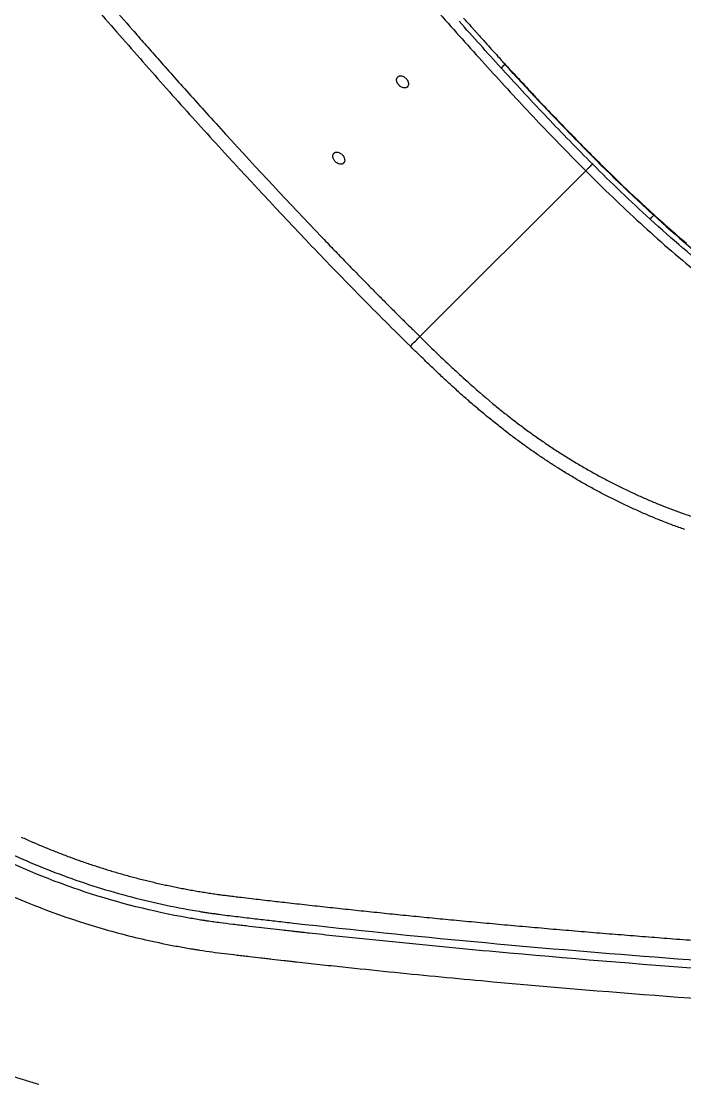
# Model space of a CAD drawing. Extents: x -50 to 28, y -10 to 124.
# Drawn here: x -43.97 to -39.18, y 3.11 to 10.8 of the extents above; entities that cross this region are included whole.
import ezdxf

# ---------------------------------------------------------------- set-up
doc = ezdxf.new("R2010")
doc.units = 0
doc.header["$MEASUREMENT"] = 0
doc.layers.add('GEOMETRY', color=2, linetype='Continuous', lineweight=25)

# ---------------------------------------------------------------- blocks, each defined once
blk = doc.blocks.new('2026 EXCURSION-ENTICE')
at = {"layer": 'GEOMETRY'}
blk.add_line((-29.6096, -70.4128), (-28.41, -69.2133), dxfattribs=at)
for points, knots in [([(-19.8034, -75.3764), (-20.3196, -75.3589), (-20.8361, -75.3401), (-21.608, -75.31), (-21.8648, -75.2996), (-22.3776, -75.2781), (-22.6337, -75.2669), (-23.4014, -75.2323), (-23.9128, -75.2077), (-24.6827, -75.1677), (-24.9398, -75.1539), (-25.4546, -75.125), (-25.7123, -75.11), (-26.4855, -75.063), (-27.0008, -75.0288), (-28.0314, -74.9528), (-28.5466, -74.9109), (-29.3183, -74.8405), (-29.5753, -74.8158), (-29.9606, -74.7766), (-30.0889, -74.7632), (-30.2813, -74.7425), (-30.3615, -74.7338), (-30.4457, -74.7245), (-30.4657, -74.7222), (-30.4737, -74.7213), (-30.4777, -74.7209), (-30.49, -74.7195), (-30.4989, -74.7185), (-30.5161, -74.7166), (-30.524, -74.7157), (-30.5398, -74.7139), (-30.5477, -74.713), (-30.5713, -74.7104), (-30.5867, -74.7086), (-30.6322, -74.7035), (-30.6613, -74.7002), (-30.7179, -74.6936), (-30.7458, -74.6904), (-30.8043, -74.6836), (-30.8348, -74.68), (-30.882, -74.6745), (-30.8979, -74.6726), (-30.9301, -74.6688), (-30.9461, -74.6669), (-30.9935, -74.6612), (-31.024, -74.6575), (-31.0698, -74.6515), (-31.085, -74.6494), (-31.1159, -74.645), (-31.1316, -74.6427), (-31.1552, -74.6392), (-31.1632, -74.638), (-31.1792, -74.6355), (-31.1871, -74.6343), (-31.2107, -74.6305), (-31.2264, -74.6279), (-31.2735, -74.62), (-31.3048, -74.6144), (-31.5866, -74.5618), (-31.8334, -74.4972), (-32.3156, -74.3338), (-32.5511, -74.2347), (-33.0055, -74.0043), (-33.2245, -73.8728), (-33.6416, -73.5802), (-33.8397, -73.4189), (-34.2109, -73.07), (-34.3841, -72.8823), (-34.7019, -72.4841), (-34.8466, -72.2736), (-35.1047, -71.8343), (-35.2181, -71.6054), (-35.3628, -71.2518), (-35.4069, -71.1322), (-35.4865, -70.89), (-35.522, -70.7674), (-35.5841, -70.5202), (-35.6108, -70.3955), (-35.6385, -70.2387), (-35.6437, -70.2072), (-35.6512, -70.1601), (-35.6536, -70.1444), (-35.6583, -70.1134), (-35.6605, -70.0982), (-35.6668, -70.0532), (-35.6706, -70.0238), (-35.6762, -69.9791), (-35.678, -69.9641), (-35.6817, -69.9336), (-35.6835, -69.918), (-35.6863, -69.8943), (-35.6872, -69.8866), (-35.689, -69.8718), (-35.6898, -69.8646), (-35.6916, -69.8492), (-35.6926, -69.841), (-35.6945, -69.825), (-35.6954, -69.817), (-35.7001, -69.7768), (-35.7039, -69.7444), (-35.7115, -69.6788), (-35.7153, -69.6456), (-35.723, -69.5784), (-35.7268, -69.5444), (-35.7382, -69.4425), (-35.7457, -69.3749), (-35.7547, -69.2923), (-35.7565, -69.2758), (-35.7601, -69.2431), (-35.7618, -69.2267), (-35.7652, -69.1951), (-35.7669, -69.18), (-35.7701, -69.1497), (-35.7717, -69.1342), (-35.7768, -69.0863), (-35.7802, -69.0541), (-35.7869, -68.9899), (-35.797, -68.8937), (-35.8068, -68.7974), (-35.8261, -68.6048), (-35.8387, -68.4764), (-35.8998, -67.8343), (-35.9434, -67.3203), (-36.0224, -66.2916), (-36.0579, -65.7769), (-36.1066, -65.0042), (-36.1222, -64.7464), (-36.152, -64.2309), (-36.1663, -63.973), (-36.2076, -63.2001), (-36.2331, -62.6858), (-36.2805, -61.6622), (-36.3024, -61.1525), (-36.3332, -60.3871), (-36.3431, -60.1319), (-36.3622, -59.6212), (-36.3715, -59.3657), (-36.3893, -58.8539), (-36.3979, -58.5977), (-36.4146, -58.0841), (-36.4226, -57.8268), (-36.4382, -57.3111), (-36.4457, -57.0529), (-36.4602, -56.5366), (-36.4672, -56.2784), (-36.4873, -55.5038), (-36.4996, -54.9873), (-36.534, -53.4373), (-36.5532, -52.4035), (-36.5854, -50.3354), (-36.5984, -49.3011), (-36.6191, -47.233), (-36.6267, -46.1992), (-36.6376, -44.1323), (-36.6408, -43.0992), (-36.6428, -41.5493), (-36.6431, -41.0327), (-36.6431, -40.2577), (-36.643, -39.9994), (-36.6429, -39.6765), (-36.6429, -39.6119), (-36.6429, -39.4827), (-36.6428, -39.418), (-36.6428, -39.2899), (-36.6428, -39.2267), (-36.6428, -39.1036), (-36.6428, -39.0437), (-36.6428, -38.9849)], [0, 0, 0, 0, 0.03125, 0.03125, 0.046875, 0.046875, 0.0625, 0.0625, 0.09375, 0.09375, 0.109375, 0.109375, 0.125, 0.125, 0.15625, 0.15625, 0.1875, 0.1875, 0.203125, 0.203125, 0.210937, 0.210937, 0.214844, 0.21582, 0.216064, 0.216064, 0.216309, 0.216309, 0.216797, 0.216797, 0.217285, 0.217285, 0.217773, 0.217773, 0.21875, 0.21875, 0.220703, 0.220703, 0.222656, 0.222656, 0.224609, 0.224609, 0.225586, 0.225586, 0.226562, 0.226562, 0.228516, 0.228516, 0.229492, 0.229492, 0.230469, 0.230469, 0.230957, 0.230957, 0.231445, 0.231445, 0.232422, 0.232422, 0.234375, 0.234375, 0.25, 0.25, 0.265625, 0.265625, 0.28125, 0.28125, 0.296875, 0.296875, 0.3125, 0.3125, 0.328125, 0.328125, 0.34375, 0.34375, 0.351562, 0.351562, 0.359375, 0.359375, 0.367187, 0.367187, 0.369141, 0.369141, 0.370117, 0.370117, 0.371094, 0.371094, 0.373047, 0.373047, 0.374023, 0.374023, 0.375, 0.375, 0.375488, 0.375488, 0.375977, 0.375977, 0.376465, 0.376465, 0.376953, 0.376953, 0.378906, 0.378906, 0.380859, 0.380859, 0.382812, 0.382812, 0.386719, 0.386719, 0.387695, 0.387695, 0.388672, 0.388672, 0.389648, 0.389648, 0.390625, 0.390625, 0.392578, 0.392578, 0.394531, 0.398437, 0.398437, 0.40625, 0.40625, 0.4375, 0.4375, 0.46875, 0.46875, 0.484375, 0.484375, 0.5, 0.5, 0.53125, 0.53125, 0.5625, 0.5625, 0.578125, 0.578125, 0.59375, 0.59375, 0.609375, 0.609375, 0.625, 0.625, 0.640625, 0.640625, 0.65625, 0.65625, 0.6875, 0.6875, 0.75, 0.75, 0.8125, 0.8125, 0.875, 0.875, 0.9375, 0.9375, 0.96875, 0.96875, 0.984375, 0.984375, 0.988281, 0.988281, 0.992187, 0.992187, 0.996094, 0.996094, 1, 1, 1, 1]), ([(-36.2419, -61.1486), (-36.2276, -61.4845), (-36.2129, -61.8206), (-36.1818, -62.4943), (-36.1654, -62.8319), (-36.1311, -63.5086), (-36.113, -63.8476), (-36.0845, -64.3564), (-36.0747, -64.5262), (-36.0546, -64.8657), (-36.0443, -65.0352), (-35.9912, -65.8828), (-35.9436, -66.5602), (-35.8608, -67.5758), (-35.8313, -67.9142), (-35.7836, -68.4217), (-35.7671, -68.5908), (-35.7415, -68.8445), (-35.7328, -68.9291), (-35.7196, -69.0559), (-35.7151, -69.0981), (-35.7061, -69.1827), (-35.7015, -69.2251), (-35.6921, -69.3116), (-35.6873, -69.356), (-35.6773, -69.4457), (-35.6723, -69.4908), (-35.6623, -69.5798), (-35.6572, -69.624), (-35.6497, -69.6897), (-35.6472, -69.7114), (-35.6422, -69.7544), (-35.6397, -69.7757), (-35.6347, -69.8181), (-35.6322, -69.8392), (-35.6273, -69.8813), (-35.6248, -69.9022), (-35.6175, -69.9637), (-35.6127, -70.003), (-35.6047, -70.0633), (-35.6018, -70.0836), (-35.5957, -70.1251), (-35.5925, -70.1463), (-35.5874, -70.1781), (-35.5857, -70.1891), (-35.5821, -70.2108), (-35.5803, -70.2213), (-35.5749, -70.2532), (-35.5711, -70.2744), (-35.536, -70.4651), (-35.4966, -70.633), (-35.4015, -70.9645), (-35.346, -71.1278), (-35.1559, -71.6083), (-34.9979, -71.9163), (-34.6253, -72.4957), (-34.4106, -72.7672), (-33.9327, -73.2635), (-33.6695, -73.4882), (-33.1045, -73.8824), (-32.8027, -74.0519), (-32.3297, -74.26), (-32.1687, -74.3216), (-31.8416, -74.4288), (-31.6756, -74.4745), (-31.4236, -74.5308), (-31.3391, -74.5475), (-31.233, -74.5658), (-31.2012, -74.5712), (-31.1693, -74.5762), (-31.148, -74.5794), (-31.1373, -74.5811), (-31.1165, -74.5841), (-31.1061, -74.5856), (-31.0851, -74.5886), (-31.0747, -74.5901), (-31.0438, -74.5943), (-31.0234, -74.5969), (-30.9823, -74.602), (-30.9614, -74.6045), (-30.9192, -74.6095), (-30.898, -74.612), (-30.8562, -74.6169), (-30.8356, -74.6193), (-30.7955, -74.6241), (-30.7759, -74.6263), (-30.7184, -74.633), (-30.6818, -74.6373), (-30.6244, -74.6438), (-30.6048, -74.646), (-30.5646, -74.6506), (-30.5439, -74.6529), (-30.5232, -74.6553)], [0, 0, 0, 0, 0.0625, 0.0625, 0.125, 0.125, 0.1875, 0.1875, 0.21875, 0.21875, 0.25, 0.25, 0.375, 0.375, 0.4375, 0.4375, 0.46875, 0.46875, 0.484375, 0.484375, 0.492188, 0.492188, 0.5, 0.5, 0.507813, 0.507813, 0.515625, 0.515625, 0.523438, 0.523438, 0.527344, 0.527344, 0.53125, 0.53125, 0.535156, 0.535156, 0.539063, 0.539063, 0.546875, 0.546875, 0.550781, 0.550781, 0.554688, 0.554688, 0.556641, 0.556641, 0.558594, 0.558594, 0.5625, 0.5625, 0.59375, 0.59375, 0.625, 0.625, 0.6875, 0.6875, 0.75, 0.75, 0.8125, 0.8125, 0.875, 0.875, 0.90625, 0.90625, 0.9375, 0.9375, 0.953125, 0.953125, 0.957031, 0.958984, 0.958984, 0.960938, 0.960938, 0.962891, 0.962891, 0.964844, 0.964844, 0.96875, 0.96875, 0.972656, 0.972656, 0.976563, 0.976563, 0.980469, 0.980469, 0.984375, 0.984375, 0.992188, 0.992188, 0.996094, 0.996094, 1, 1, 1, 1]), ([(-29.261, -68.1456), (-29.2578, -68.1491), (-29.2508, -68.1568), (-29.2395, -68.1693), (-29.2265, -68.1837), (-29.2118, -68.2), (-29.1954, -68.2183), (-29.1773, -68.2384), (-29.1575, -68.2605), (-29.1437, -68.2758), (-29.1366, -68.2838)], [0, 0, 0, 0, 0.07701, 0.167717, 0.272134, 0.390268, 0.522123, 0.667699, 0.826993, 1, 1, 1, 1]), ([(-31.6877, -68.194), (-31.659, -68.2268), (-31.5983, -68.2961), (-31.5018, -68.4055), (-31.395, -68.5259), (-31.2777, -68.6573), (-31.1497, -68.7995), (-31.0604, -68.8977), (-31.014, -68.9487)], [0, 0, 0, 0, 0.1291787, 0.2733173, 0.4324231, 0.6065332, 0.795702, 1, 1, 1, 1]), ([(-29.0039, -68.4332), (-29.0047, -68.4323), (-29.0061, -68.4306), (-29.008, -68.4281), (-29.0096, -68.4258), (-29.011, -68.4236), (-29.0116, -68.4223), (-29.012, -68.4216)], [0, 0, 0, 0, 0.221757, 0.42886, 0.62479, 0.813647, 1, 1, 1, 1]), ([(-29.012, -68.4217), (-29.0021, -68.4325), (-28.9806, -68.4559), (-28.9459, -68.4935), (-28.9063, -68.5364), (-28.8617, -68.5845), (-28.8121, -68.6377), (-28.7773, -68.6748), (-28.7591, -68.6943)], [0, 0, 0, 0, 0.118392, 0.256131, 0.413188, 0.589532, 0.785137, 1, 1, 1, 1]), ([(-28.9947, -68.4436), (-28.9965, -68.4416), (-28.9996, -68.4382), (-29.0027, -68.4346), (-29.0039, -68.4332)], [0, 0, 0, 0, 0.581421, 1, 1, 1, 1]), ([(-29.748, -68.5263), (-29.7506, -68.5262), (-29.7558, -68.5267), (-29.765, -68.5298), (-29.7738, -68.5377), (-29.7777, -68.5498), (-29.7775, -68.5608), (-29.7759, -68.568), (-29.7742, -68.5731), (-29.7732, -68.5756), (-29.7725, -68.577), (-29.7719, -68.5784), (-29.771, -68.5802), (-29.7694, -68.583), (-29.7665, -68.5878), (-29.7614, -68.5943), (-29.7544, -68.601), (-29.7457, -68.6073), (-29.7346, -68.6127), (-29.7233, -68.6149), (-29.7139, -68.614), (-29.7047, -68.6109), (-29.6958, -68.603), (-29.692, -68.5909), (-29.6922, -68.5799), (-29.6937, -68.5727), (-29.6955, -68.5677), (-29.6965, -68.5652), (-29.6971, -68.5637), (-29.6978, -68.5623), (-29.6987, -68.5605), (-29.7002, -68.5577), (-29.7032, -68.553), (-29.7083, -68.5465), (-29.7177, -68.5374), (-29.7314, -68.5289), (-29.7427, -68.5264), (-29.748, -68.5263)], [0, 0, 0, 0, 0.031478, 0.062787, 0.125057, 0.18736, 0.218716, 0.250021, 0.265714, 0.27352, 0.27742, 0.281322, 0.289138, 0.296989, 0.312743, 0.343947, 0.37533, 0.405894, 0.447554, 0.500255, 0.531555, 0.562855, 0.625209, 0.68755, 0.718755, 0.750141, 0.765743, 0.773563, 0.777485, 0.78142, 0.789316, 0.797173, 0.812792, 0.84413, 0.875358, 0.937652, 1, 1, 1, 1]), ([(-28.4962, -68.9689), (-28.4109, -69.0562), (-28.3243, -69.143), (-28.1474, -69.3156), (-28.0573, -69.4013), (-27.9653, -69.4858)], [0, 0, 0, 0, 0.5, 0.5, 1, 1, 1, 1]), ([(-30.203, -69.0786), (-30.2086, -69.0776), (-30.2166, -69.0778), (-30.2244, -69.081), (-30.2278, -69.0833), (-30.2294, -69.0846), (-30.2302, -69.0853), (-30.2311, -69.0862), (-30.232, -69.0872), (-30.2335, -69.0891), (-30.2357, -69.0925), (-30.2389, -69.1005), (-30.2394, -69.1142), (-30.2333, -69.1317), (-30.2216, -69.1478), (-30.2059, -69.1599), (-30.1888, -69.1662), (-30.1754, -69.1658), (-30.1676, -69.1626), (-30.1642, -69.1604), (-30.1627, -69.1591), (-30.1618, -69.1583), (-30.161, -69.1575), (-30.16, -69.1564), (-30.1585, -69.1546), (-30.1563, -69.1511), (-30.1532, -69.1432), (-30.1527, -69.1295), (-30.1588, -69.1119), (-30.1705, -69.0959), (-30.1861, -69.0838), (-30.1975, -69.0795), (-30.203, -69.0786)], [0, 0, 0, 0, 0.062583, 0.093988, 0.109662, 0.117475, 0.121384, 0.125297, 0.133145, 0.141039, 0.15678, 0.188044, 0.250504, 0.312938, 0.375324, 0.437687, 0.500055, 0.562453, 0.593866, 0.609498, 0.617351, 0.621295, 0.625253, 0.633141, 0.640986, 0.656614, 0.688039, 0.750428, 0.812793, 0.875158, 0.937552, 1, 1, 1, 1]), ([(-28.41, -69.2133), (-28.4052, -69.2085), (-28.3998, -69.2031), (-28.3893, -69.1926), (-28.3841, -69.1874), (-28.3751, -69.1784), (-28.3712, -69.1745), (-28.3651, -69.1684), (-28.3629, -69.1661), (-28.3609, -69.1642)], [0, 0, 0, 0, 0.25, 0.25, 0.5, 0.5, 0.75, 0.75, 1, 1, 1, 1]), ([(-30.3226, -69.6895), (-30.2945, -69.7187), (-30.2394, -69.7762), (-30.158, -69.8604), (-30.0794, -69.9412), (-30.0037, -70.0186), (-29.9308, -70.0925), (-29.8609, -70.163), (-29.7939, -70.2302), (-29.7299, -70.294), (-29.6688, -70.3545), (-29.6289, -70.3937), (-29.6096, -70.4128)], [0, 0, 0, 0, 0.119706, 0.235057, 0.346037, 0.45263, 0.554821, 0.652598, 0.74596, 0.834959, 0.919634, 1, 1, 1, 1]), ([(-30.3922, -69.7577), (-30.2751, -69.8802), (-30.1572, -70.0019), (-29.9193, -70.2436), (-29.7994, -70.3635), (-29.6782, -70.4827)], [0, 0, 0, 0, 0.5, 0.5, 1, 1, 1, 1]), ([(-29.6782, -70.4827), (-29.6655, -70.4697), (-29.6528, -70.4568), (-29.6293, -70.4329), (-29.6185, -70.4219), (-29.6095, -70.4128)], [0, 0, 0, 0, 0.5, 0.5, 1, 1, 1, 1]), ([(-29.5065, -70.649), (-29.5194, -70.6367), (-29.5462, -70.6112), (-29.5876, -70.5711), (-29.632, -70.528), (-29.6625, -70.4981), (-29.6782, -70.4827)], [0, 0, 0, 0, 0.2234236, 0.464562, 0.7234197, 1, 1, 1, 1]), ([(-29.3309, -70.8117), (-29.3422, -70.8016), (-29.3649, -70.7811), (-29.3993, -70.7496), (-29.4344, -70.7171), (-29.4702, -70.6835), (-29.4943, -70.6606), (-29.5065, -70.649)], [0, 0, 0, 0, 0.189291, 0.3839298, 0.5839234, 0.7892781, 1, 1, 1, 1]), ([(-35.7216, -70.8509), (-35.6855, -70.9789), (-35.6448, -71.1056), (-35.5547, -71.3555), (-35.5052, -71.4788), (-35.3436, -71.843), (-35.2185, -72.0781), (-34.9361, -72.5282), (-34.7788, -72.7431), (-34.4351, -73.1483), (-34.2488, -73.3386), (-33.851, -73.6907), (-33.6394, -73.8525), (-33.1955, -74.1444), (-32.963, -74.2745), (-32.482, -74.5001), (-32.2336, -74.5957), (-31.8527, -74.7119), (-31.7244, -74.746), (-31.5303, -74.7904), (-31.4653, -74.804), (-31.3675, -74.8228), (-31.3348, -74.8287), (-31.2857, -74.8372), (-31.2612, -74.8413), (-31.2366, -74.8453), (-31.2202, -74.8479), (-31.212, -74.8492), (-31.2037, -74.8505)], [0, 0, 0, 0, 0.0625, 0.0625, 0.125, 0.125, 0.25, 0.25, 0.375, 0.375, 0.5, 0.5, 0.625, 0.625, 0.75, 0.75, 0.875, 0.875, 0.9375, 0.9375, 0.96875, 0.96875, 0.984375, 0.984375, 0.992188, 0.996094, 0.996094, 1, 1, 1, 1]), ([(-28.9626, -71.1182), (-28.9746, -71.1089), (-28.9989, -71.0903), (-29.0352, -71.0618), (-29.0717, -71.0327), (-29.1083, -71.003), (-29.1451, -70.9727), (-29.182, -70.9417), (-29.2191, -70.9101), (-29.2563, -70.8779), (-29.2936, -70.8451), (-29.3185, -70.8229), (-29.3309, -70.8117)], [0, 0, 0, 0, 0.095247, 0.191532, 0.288861, 0.387244, 0.486685, 0.587191, 0.68877, 0.791427, 0.895168, 1, 1, 1, 1]), ([(-29.0831, -70.8963), (-29.0713, -70.9061), (-29.0478, -70.9254), (-29.0125, -70.954), (-28.9773, -70.982), (-28.9423, -71.0094), (-28.9189, -71.0273), (-28.9072, -71.0362)], [0, 0, 0, 0, 0.204378, 0.406539, 0.606512, 0.804323, 1, 1, 1, 1]), ([(-28.9072, -71.0362), (-28.8949, -71.0455), (-28.8704, -71.064), (-28.8333, -71.0914), (-28.796, -71.1184), (-28.7586, -71.1449), (-28.721, -71.1711), (-28.6832, -71.1968), (-28.6451, -71.2222), (-28.607, -71.2471), (-28.5686, -71.2716), (-28.5301, -71.2956), (-28.4915, -71.3191), (-28.4528, -71.3422), (-28.414, -71.3648), (-28.3752, -71.3869), (-28.3362, -71.4085), (-28.2973, -71.4297), (-28.2582, -71.4504), (-28.2191, -71.4706), (-28.1799, -71.4903), (-28.1406, -71.5097), (-28.1143, -71.5222), (-28.1012, -71.5284)], [0, 0, 0, 0, 0.04883, 0.097548, 0.146163, 0.194681, 0.243112, 0.291461, 0.339734, 0.387935, 0.436038, 0.484005, 0.531808, 0.579429, 0.62686, 0.674097, 0.721146, 0.768017, 0.814724, 0.861284, 0.907697, 0.953943, 1, 1, 1, 1]), ([(-28.5654, -71.3914), (-28.5777, -71.3838), (-28.6022, -71.3686), (-28.6387, -71.3454), (-28.6751, -71.3217), (-28.7114, -71.2977), (-28.7476, -71.2733), (-28.7838, -71.2484), (-28.8197, -71.2232), (-28.8556, -71.1975), (-28.8914, -71.1715), (-28.9271, -71.145), (-28.9507, -71.1271), (-28.9626, -71.1182)], [0, 0, 0, 0, 0.089513, 0.179283, 0.269317, 0.359624, 0.450209, 0.541081, 0.632248, 0.723716, 0.815492, 0.907585, 1, 1, 1, 1]), ([(-28.1408, -71.6231), (-28.1539, -71.6167), (-28.1803, -71.6041), (-28.2195, -71.5845), (-28.2586, -71.5647), (-28.2975, -71.5444), (-28.3363, -71.5237), (-28.3749, -71.5026), (-28.4134, -71.4812), (-28.4516, -71.4593), (-28.4898, -71.4371), (-28.5277, -71.4145), (-28.5529, -71.3991), (-28.5654, -71.3914)], [0, 0, 0, 0, 0.090508, 0.18107, 0.271696, 0.362394, 0.453172, 0.544038, 0.635003, 0.726072, 0.817256, 0.908563, 1, 1, 1, 1]), ([(-28.1012, -71.5284), (-28.0885, -71.5344), (-28.063, -71.5464), (-28.0246, -71.5638), (-27.9862, -71.5808), (-27.9477, -71.5974), (-27.9092, -71.6136), (-27.8706, -71.6294), (-27.832, -71.6448), (-27.7934, -71.6598), (-27.7547, -71.6743), (-27.716, -71.6885), (-27.6772, -71.7022), (-27.6384, -71.7156), (-27.5995, -71.7286), (-27.5606, -71.7412), (-27.5216, -71.7535), (-27.4825, -71.7654), (-27.4433, -71.7769), (-27.4041, -71.7881), (-27.3647, -71.7989), (-27.3252, -71.8094), (-27.2857, -71.8195), (-27.2461, -71.8293), (-27.2196, -71.8356), (-27.2064, -71.8387)], [0, 0, 0, 0, 0.0445028, 0.0889065, 0.1332005, 0.1773772, 0.2214314, 0.2653603, 0.3091638, 0.3528441, 0.3964056, 0.4398551, 0.4832018, 0.526457, 0.5696341, 0.6127488, 0.6558188, 0.6988638, 0.7419055, 0.7849532, 0.8279988, 0.8710338, 0.9140504, 0.9570414, 1, 1, 1, 1]), ([(-27.6936, -71.8083), (-27.7075, -71.8034), (-27.7352, -71.7935), (-27.7766, -71.7782), (-27.8178, -71.7625), (-27.8588, -71.7465), (-27.8997, -71.73), (-27.9403, -71.7132), (-27.9808, -71.6959), (-28.0211, -71.6783), (-28.0612, -71.6603), (-28.1011, -71.6419), (-28.1276, -71.6294), (-28.1408, -71.6231)], [0, 0, 0, 0, 0.0912, 0.182316, 0.273357, 0.364331, 0.455247, 0.546113, 0.636939, 0.727731, 0.8185, 0.909253, 1, 1, 1, 1]), ([(-32.4925, -74.0329), (-32.479, -74.039), (-32.4521, -74.0512), (-32.4114, -74.0691), (-32.3707, -74.0866), (-32.3298, -74.1038), (-32.2888, -74.1206), (-32.2476, -74.1371), (-32.2063, -74.1532), (-32.1649, -74.1689), (-32.1233, -74.1843), (-32.0816, -74.1993), (-32.0398, -74.214), (-31.9978, -74.2283), (-31.9557, -74.2423), (-31.9135, -74.2559), (-31.8852, -74.2647), (-31.8711, -74.2691)], [0, 0, 0, 0, 0.066751, 0.133468, 0.200157, 0.266822, 0.333469, 0.400102, 0.466726, 0.533347, 0.599969, 0.666597, 0.733236, 0.79989, 0.866566, 0.933268, 1, 1, 1, 1]), ([(-31.8711, -74.2691), (-31.8572, -74.2733), (-31.8293, -74.2818), (-31.7873, -74.2941), (-31.7453, -74.3061), (-31.7032, -74.3177), (-31.6609, -74.329), (-31.6186, -74.3399), (-31.5762, -74.3504), (-31.5336, -74.3606), (-31.491, -74.3705), (-31.4483, -74.38), (-31.4198, -74.386), (-31.4055, -74.389)], [0, 0, 0, 0, 0.090905, 0.181791, 0.272664, 0.363533, 0.454402, 0.545278, 0.636169, 0.72708, 0.818018, 0.908989, 1, 1, 1, 1]), ([(-31.4055, -74.389), (-31.3911, -74.392), (-31.3624, -74.3979), (-31.3192, -74.4063), (-31.276, -74.4144), (-31.2327, -74.4221), (-31.1894, -74.4294), (-31.1461, -74.4363), (-31.1027, -74.4429), (-31.0738, -74.447), (-31.0593, -74.449)], [0, 0, 0, 0, 0.12525, 0.25041, 0.37549, 0.500499, 0.625445, 0.750338, 0.875187, 1, 1, 1, 1]), ([(-31.0593, -74.449), (-31.0486, -74.4505), (-31.0258, -74.4536), (-30.9895, -74.4582), (-30.964, -74.4613), (-30.9505, -74.463)], [0, 0, 0, 0, 0.2962745, 0.6296042, 1, 1, 1, 1]), ([(-30.9505, -74.463), (-30.9341, -74.4649), (-30.8933, -74.4698), (-30.8524, -74.4746), (-30.8281, -74.4775)], [0, 0, 0, 0, 0.403093, 1, 1, 1, 1]), ([(-30.8281, -74.4775), (-30.7834, -74.4827), (-30.6988, -74.4926), (-30.6141, -74.5023), (-30.5742, -74.5068)], [0, 0, 0, 0, 0.528238, 1, 1, 1, 1]), ([(-30.5742, -74.5068), (-30.525, -74.5124), (-30.4262, -74.5235), (-30.2776, -74.5398), (-30.128, -74.5559), (-29.9774, -74.5717), (-29.8258, -74.5874), (-29.6733, -74.6027), (-29.5198, -74.6179), (-29.4171, -74.6278), (-29.3656, -74.6327)], [0, 0, 0, 0, 0.122273, 0.245323, 0.369152, 0.493761, 0.619149, 0.745318, 0.872268, 1, 1, 1, 1]), ([(-30.4395, -74.6646), (-30.0053, -74.7128), (-29.5705, -74.7566), (-28.6999, -74.8369), (-28.2641, -74.8734), (-27.3923, -74.9405), (-26.9564, -74.9711), (-26.3026, -75.0136), (-26.0848, -75.0272), (-25.649, -75.0534), (-25.4311, -75.0661), (-25.2135, -75.0783)], [0, 0, 0, 0, 0.25, 0.25, 0.5, 0.5, 0.75, 0.75, 0.875, 0.875, 1, 1, 1, 1]), ([(-29.3656, -74.6327), (-29.3082, -74.6382), (-29.1929, -74.6491), (-29.0191, -74.6651), (-28.8435, -74.6808), (-28.6661, -74.6963), (-28.487, -74.7117), (-28.367, -74.7216), (-28.3067, -74.7266)], [0, 0, 0, 0, 0.162614, 0.326848, 0.492703, 0.66018, 0.829278, 1, 1, 1, 1]), ([(-28.3067, -74.7266), (-28.2484, -74.7314), (-28.131, -74.741), (-27.9537, -74.755), (-27.7743, -74.7689), (-27.5926, -74.7826), (-27.4088, -74.7962), (-27.2227, -74.8096), (-27.0345, -74.8228), (-26.844, -74.8359), (-26.7163, -74.8444), (-26.6521, -74.8487)], [0, 0, 0, 0, 0.1058444, 0.2130047, 0.3214811, 0.4312741, 0.5423841, 0.6548113, 0.7685561, 0.8836189, 1, 1, 1, 1]), ([(-31.2037, -74.8505), (-31.1722, -74.8554), (-31.1416, -74.8598), (-31.0813, -74.8681), (-31.0516, -74.8719), (-30.9917, -74.8793), (-30.9615, -74.8828), (-30.9158, -74.8882), (-30.9008, -74.89), (-30.8712, -74.8935), (-30.8566, -74.8952), (-30.8135, -74.9002), (-30.7859, -74.9034), (-30.7457, -74.9081), (-30.7324, -74.9096), (-30.7056, -74.9127), (-30.6921, -74.9143), (-30.6508, -74.919), (-30.6224, -74.9222), (-30.5782, -74.9272), (-30.5633, -74.9289), (-30.5445, -74.931), (-30.5407, -74.9314), (-30.5328, -74.9323), (-30.5287, -74.9328), (-30.5204, -74.9337), (-30.5163, -74.9341), (-30.5083, -74.935), (-30.5044, -74.9355), (-30.5006, -74.9359)], [0, 0, 0, 0, 0.125, 0.125, 0.25, 0.25, 0.375, 0.375, 0.4375, 0.4375, 0.5, 0.5, 0.625, 0.625, 0.6875, 0.6875, 0.75, 0.75, 0.875, 0.875, 0.9375, 0.9375, 0.953125, 0.953125, 0.96875, 0.96875, 0.984375, 0.984375, 1, 1, 1, 1]), ([(-30.5006, -74.9359), (-30.4727, -74.939), (-30.4449, -74.9421), (-30.3893, -74.9482), (-30.3058, -74.9574), (-30.2223, -74.9663), (-30.0554, -74.9841), (-29.944, -74.9957), (-29.6098, -75.0295), (-29.3869, -75.0511), (-28.7178, -75.1128), (-28.2713, -75.1501), (-27.3781, -75.2187), (-26.9315, -75.2498), (-26.2619, -75.2931), (-26.0387, -75.307), (-25.5923, -75.3336), (-25.3692, -75.3465), (-24.9235, -75.3713), (-24.7009, -75.3832), (-24.2565, -75.4064), (-24.0346, -75.4176), (-23.3696, -75.4502), (-22.927, -75.4705), (-22.262, -75.4994), (-22.0401, -75.5087), (-21.5957, -75.5268), (-21.3731, -75.5356), (-20.7044, -75.5613), (-20.2574, -75.5773), (-19.8107, -75.5925)], [0, 0, 0, 0, 0.007813, 0.007813, 0.015625, 0.03125, 0.03125, 0.0625, 0.0625, 0.125, 0.125, 0.25, 0.25, 0.375, 0.375, 0.4375, 0.4375, 0.5, 0.5, 0.5625, 0.5625, 0.625, 0.625, 0.75, 0.75, 0.8125, 0.8125, 0.875, 0.875, 1, 1, 1, 1]), ([(-32.8845, -75.6448), (-32.869, -75.6508), (-32.8379, -75.6627), (-32.7911, -75.6802), (-32.7443, -75.6973), (-32.6973, -75.714), (-32.6501, -75.7304), (-32.6029, -75.7465), (-32.5555, -75.7621), (-32.5081, -75.7775), (-32.4605, -75.7924), (-32.4127, -75.807), (-32.3808, -75.8165), (-32.3649, -75.8212)], [0, 0, 0, 0, 0.090948, 0.181873, 0.272779, 0.363673, 0.454559, 0.545442, 0.636327, 0.727221, 0.818127, 0.909052, 1, 1, 1, 1])]:
    blk.add_open_spline(points, degree=3, knots=knots, dxfattribs=at)
for points in [[(-32.4196, -67.4885), (-32.2022, -67.7468), (-31.9824, -68.0031), (-31.7601, -68.2574)], [(-29.7273, -67.7783), (-29.6204, -67.9015), (-29.5131, -68.0241), (-29.4051, -68.1461)], [(-32.0188, -67.8119), (-31.9091, -67.9398), (-31.7987, -68.0672), (-31.6877, -68.194)], [(-29.4051, -68.1461), (-29.2972, -68.2679), (-29.1887, -68.389), (-29.079, -68.5094)], [(-29.0215, -68.4695), (-29.1236, -68.3576), (-29.2247, -68.2449), (-29.3252, -68.1316)], [(-29.261, -68.1455), (-29.2718, -68.1334), (-29.2825, -68.1213), (-29.2933, -68.1091)], [(-31.7601, -68.2574), (-31.6476, -68.3861), (-31.5345, -68.5144), (-31.4206, -68.642)], [(-29.1366, -68.2838), (-29.106, -68.3179), (-29.0753, -68.3519), (-29.0446, -68.3858)], [(-29.0446, -68.3858), (-29.0338, -68.3978), (-29.0229, -68.4098), (-29.012, -68.4217)], [(-29.0215, -68.4695), (-29.0125, -68.4609), (-29.0036, -68.4523), (-28.9947, -68.4436)], [(-29.0087, -68.4836), (-29.0129, -68.4789), (-29.0172, -68.4742), (-29.0215, -68.4695)], [(-28.4986, -68.9711), (-28.6673, -68.7981), (-28.832, -68.6217), (-28.9947, -68.4436)], [(-29.079, -68.5094), (-28.9699, -68.6291), (-28.8596, -68.7481), (-28.7479, -68.866)], [(-28.688, -68.8282), (-28.7962, -68.7144), (-28.9029, -68.5994), (-29.0087, -68.4836)], [(-31.4206, -68.642), (-31.3096, -68.7665), (-31.198, -68.8905), (-31.0856, -69.0139)], [(-28.7591, -68.6943), (-28.6743, -68.7845), (-28.5889, -68.8739), (-28.5021, -68.9629)], [(-28.3609, -69.1642), (-28.4715, -69.0537), (-28.5805, -68.9416), (-28.688, -68.8282)], [(-28.7479, -68.866), (-28.6368, -68.983), (-28.5243, -69.099), (-28.41, -69.2133)], [(-31.0856, -69.0139), (-30.8577, -69.2641), (-30.6268, -69.5123), (-30.3922, -69.7577)], [(-31.014, -68.9487), (-30.7871, -69.1976), (-30.5568, -69.4447), (-30.3226, -69.6895)], [(-28.5021, -68.9629), (-28.5001, -68.9649), (-28.4982, -68.9669), (-28.4962, -68.9689)], [(-28.4925, -68.9773), (-28.4945, -68.9752), (-28.4966, -68.9732), (-28.4986, -68.9711)], [(-28.4982, -68.9708), (-28.4975, -68.9701), (-28.4968, -68.9694), (-28.4961, -68.9687)], [(-27.9681, -69.4889), (-28.1482, -69.3229), (-28.3224, -69.1518), (-28.4925, -68.9773)], [(-27.9438, -69.5632), (-28.0861, -69.4335), (-28.2248, -69.3001), (-28.3609, -69.1642)], [(-28.41, -69.2133), (-28.281, -69.3423), (-28.1495, -69.4691), (-28.0147, -69.5929)], [(-27.9548, -69.5012), (-27.9592, -69.4971), (-27.9636, -69.493), (-27.9681, -69.4889)], [(-27.9653, -69.4858), (-27.9608, -69.4899), (-27.9564, -69.494), (-27.9519, -69.4981)], [(-27.9519, -69.4981), (-27.9526, -69.4989), (-27.9536, -69.4999), (-27.9548, -69.5011)], [(-27.9174, -69.5354), (-27.9299, -69.524), (-27.9423, -69.5126), (-27.9548, -69.5012)], [(-27.9519, -69.4981), (-27.8635, -69.5789), (-27.7735, -69.6587), (-27.6817, -69.7369)], [(-27.9438, -69.5632), (-27.935, -69.5539), (-27.9262, -69.5447), (-27.9174, -69.5354)], [(-27.9174, -69.5354), (-27.7548, -69.6834), (-27.5869, -69.8272), (-27.4127, -69.9641)], [(-28.0147, -69.5929), (-27.8822, -69.7144), (-27.7465, -69.8327), (-27.6072, -69.9464)], [(-27.4625, -69.9736), (-27.6276, -69.8429), (-27.7878, -69.7053), (-27.9438, -69.5632)], [(-29.6096, -70.4128), (-29.571, -70.4506), (-29.5322, -70.4884), (-29.4931, -70.526)], [(-29.4931, -70.526), (-29.4613, -70.5567), (-29.4292, -70.5873), (-29.3969, -70.6176)], [(-29.3969, -70.6176), (-29.372, -70.6411), (-29.3469, -70.6644), (-29.3217, -70.6876)], [(-29.3217, -70.6876), (-29.304, -70.7038), (-29.2861, -70.7201), (-29.2682, -70.7362)], [(-29.2682, -70.7362), (-29.2076, -70.7907), (-29.1459, -70.8441), (-29.0831, -70.8963)], [(-30.5232, -74.6553), (-30.4957, -74.6583), (-30.4675, -74.6615), (-30.4395, -74.6646)]]:
    blk.add_open_spline(points, degree=3, dxfattribs=at)

msp = doc.modelspace()

# ---------------------------------------------------------------- block references
msp.add_blockref('2026 EXCURSION-ENTICE', (-11.4819, 78.9272))

doc.saveas('drawing.dxf')
